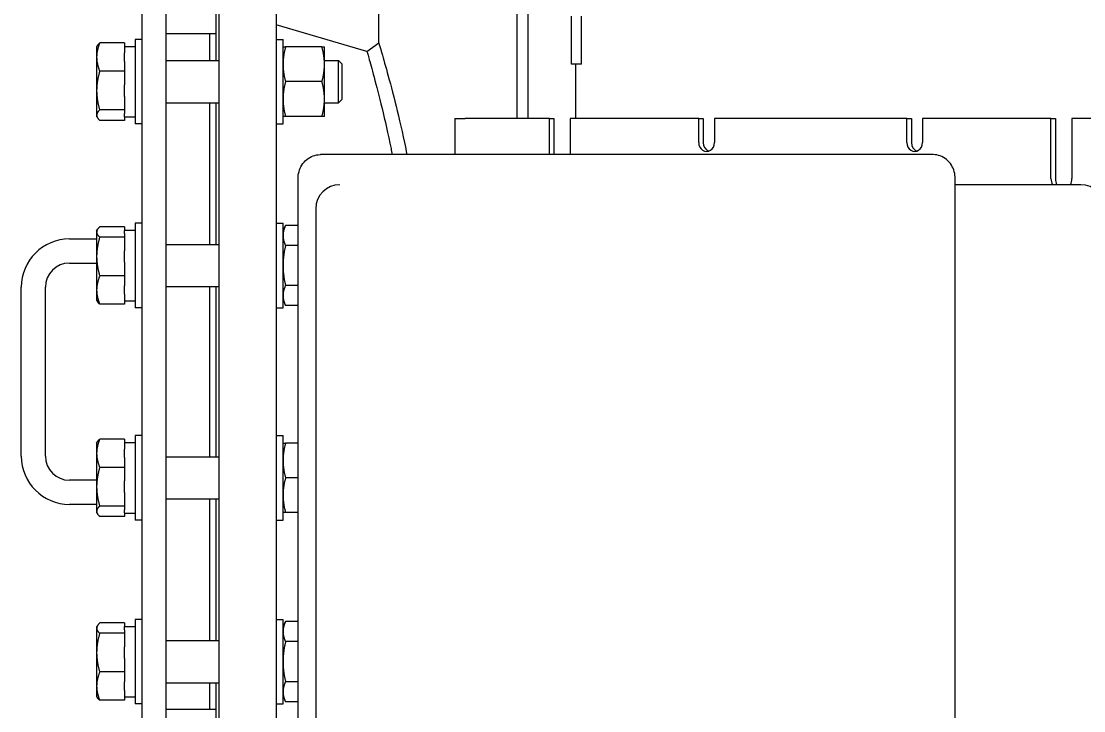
# Model space of a CAD drawing. Header units: inches. Extents: x 19 to 503, y 7 to 322.
# Drawn here: x 358.64 to 380.65, y 102.47 to 116.76 of the extents above; entities that cross this region are included whole.
import ezdxf

# ---------------------------------------------------------------- set-up
doc = ezdxf.new("R2010")
doc.units = ezdxf.units.IN
doc.header["$LTSCALE"] = 15
doc.header["$MEASUREMENT"] = 0
doc.layers.add('Dimension (ANSI)', color=7, linetype='Continuous', lineweight=25)
doc.layers.add('Visible (ANSI)', color=7, linetype='Continuous', lineweight=50)
doc.styles.add('MEMCOR Medium', font='arial.ttf')
doc.dimstyles.new('Default (ANSI)', dxfattribs={"dimscale": 15, "dimtxt": 0.15, "dimasz": 0.098425, "dimexe": 0.125, "dimexo": 0.0625, "dimgap": 0.031496, "dimtad": 0, "dimtih": 1, "dimtoh": 1, "dimdec": 4, "dimrnd": 1e-08, "dimzin": 3, "dimdsep": 46, "dimlunit": 5, "dimtxsty": 'MEMCOR Medium', "dimcen": 0.09, "dimdle": 0.393701, "dimclrd": 256, "dimclre": 256, "dimclrt": 256, "dimadec": 0, "dimazin": 1, "dimtfac": 0.8, "dimtofl": 0, "dimtmove": 0, "dimatfit": 3, "dimfxl": 1, "dimfrac": 1, "dimtolj": 1, "dimtzin": 4, "dimlwd": -1, "dimlwe": -1, "dimarcsym": 0})

# ---------------------------------------------------------------- blocks, each defined once
blk = doc.blocks.new('*D25')
at = {"layer": 'Defpoints', "color": 0, "transparency": 16777216}
for p in [(386.221, 149.759), (323.798, 58.491), (366.633, 58.491)]:
    blk.add_point(p, dxfattribs=at)
at = {"layer": 'Dimension (ANSI)', "transparency": 16777216}
for p, q in [((385.283, 149.759), (321.923, 149.759)), ((323.798, 148.283), (323.798, 114.595)), ((323.798, 59.968), (323.798, 95.474)), ((365.695, 58.491), (321.923, 58.491))]:
    blk.add_line(p, q, dxfattribs=at)
for points in [[(323.552, 148.283), (324.045, 148.283), (323.798, 149.759)], [(323.552, 59.968), (324.045, 59.968), (323.798, 58.491)]]:
    blk.add_solid(points, dxfattribs=at)
at = {"layer": 'Dimension (ANSI)', "transparency": 16777216, "char_height": 2.25, "attachment_point": 5, "style": 'MEMCOR Medium'}
for s, insert in [('\\A1; \\fArial|b0|i0;\\H2.2500;91{\\H0.8x;\\S1#4;} in', (323.798, 107.33)), ('\\A1;[2318.2 mm]{\\P\\fArial|b0|i0;\\H2.2500;SHIPPING\\P\\fArial|b0|i0;\\H2.2500;HEIGHT\\P\\fArial|b0|i0;\\H2.2500;REF.}', (323.798, 97.769))]:
    blk.add_mtext(s, dxfattribs=dict(at, insert=insert))

msp = doc.modelspace()

# ---------------------------------------------------------------- linework, layer by layer
at = {"layer": 'Visible (ANSI)', "linetype": 'Continuous', "lineweight": 18}
for p, q in [((366.045091, 116.308529), (366.045091, 133.248147)), ((361.137591, 118.99437), (361.137591, 99.99437)), ((361.637591, 99.99437), (361.637591, 118.99437)), ((362.730091, 118.99437), (362.730091, 99.99437)), ((363.920091, 118.99437), (363.920091, 99.99437)), ((368.914369, 114.74437), (368.914369, 117.36937)), ((369.130876, 117.36937), (369.130876, 114.74437)), ((362.667591, 116.99437), (362.667591, 115.942278)), ((365.800554, 116.127069), (363.920091, 116.68437)), ((370.037126, 115.86437), (370.037126, 116.86437)), ((370.243276, 115.86437), (370.243276, 116.86437)), ((362.537591, 116.49437), (361.637591, 116.49437)), ((362.537591, 116.49437), (362.537591, 115.942278)), ((362.667591, 116.49437), (362.537591, 116.49437)), ((362.537591, 116.49437), (362.537591, 115.942278)), ((360.199841, 116.223528), (360.214568, 116.249035)), ((360.777966, 116.306603), (360.264038, 116.306603)), ((360.777966, 116.306603), (360.777966, 116.10156)), ((360.777966, 116.234278), (360.996966, 116.234278)), ((360.996966, 116.379778), (360.996966, 114.629778)), ((361.137591, 116.379778), (360.996966, 116.379778)), ((363.920091, 116.379778), (364.060716, 116.379778)), ((364.060716, 114.629778), (364.060716, 116.379778)), ((365.800554, 116.127069), (366.045091, 116.308529)), ((360.199841, 116.223528), (360.199841, 116.013398)), ((360.199841, 116.013398), (360.199841, 115.319281)), ((360.777966, 115.925236), (360.777966, 116.10156)), ((364.867849, 116.223778), (364.112584, 116.223778)), ((364.919716, 115.864278), (364.919716, 116.223778)), ((360.777966, 115.925236), (360.777966, 115.720193)), ((361.637591, 115.942278), (362.730091, 115.942278)), ((364.919716, 115.942278), (365.211812, 115.942278)), ((364.919716, 115.145278), (364.919716, 115.864278)), ((365.211812, 115.067278), (365.211812, 115.942278)), ((365.277966, 115.876128), (365.211812, 115.942278)), ((365.277966, 115.876128), (365.277966, 115.133428)), ((370.243276, 115.86437), (370.037126, 115.86437)), ((370.130876, 114.74437), (370.130876, 115.86437)), ((360.777966, 115.720193), (360.264038, 115.720193)), ((360.777966, 115.720193), (360.777966, 115.439828)), ((360.777966, 115.198733), (360.777966, 115.439828)), ((364.867849, 115.504778), (364.112584, 115.504778)), ((360.199841, 115.319281), (360.199841, 114.81066)), ((360.777966, 115.198733), (360.777966, 114.918368)), ((364.919716, 114.785778), (364.919716, 115.145278)), ((365.277966, 115.133428), (365.211812, 115.067278)), ((360.777966, 114.918368), (360.264038, 114.918368)), ((360.777966, 114.918368), (360.777966, 114.843046)), ((361.637591, 115.067278), (362.730091, 115.067278)), ((362.537591, 115.067278), (362.537591, 112.131832)), ((362.537591, 115.067278), (362.537591, 112.131832)), ((362.667591, 115.067278), (362.667591, 112.131832)), ((364.919716, 115.067278), (365.211812, 115.067278)), ((360.199841, 114.81066), (360.199841, 114.786028)), ((360.199841, 114.786028), (360.214568, 114.76052)), ((360.777966, 114.702953), (360.264038, 114.702953)), ((360.777966, 114.778275), (360.777966, 114.843046)), ((360.777966, 114.778275), (360.777966, 114.702953)), ((360.777966, 114.775278), (360.996966, 114.775278)), ((364.867849, 114.785778), (364.112584, 114.785778)), ((367.617448, 114.74437), (367.836198, 114.74437)), ((367.617448, 114.74437), (367.617448, 113.99437)), ((369.579815, 114.74437), (367.836198, 114.74437)), ((369.579815, 113.99437), (369.579815, 114.74437)), ((369.579815, 114.74437), (369.673565, 114.74437)), ((369.673565, 114.74437), (369.673565, 113.99437)), ((372.673691, 114.74437), (370.012828, 114.74437)), ((370.012828, 114.74437), (370.012828, 113.99437)), ((372.673691, 114.24437), (372.673691, 114.74437)), ((372.673691, 114.74437), (372.767441, 114.74437)), ((372.767441, 114.74437), (372.767441, 114.24437)), ((376.986497, 114.74437), (372.99845, 114.74437)), ((372.99845, 114.74437), (372.99845, 114.24437)), ((376.986497, 114.24437), (376.986497, 114.74437)), ((376.986497, 114.74437), (377.080247, 114.74437)), ((377.080247, 114.74437), (377.080247, 114.24437)), ((379.97212, 114.74437), (377.311257, 114.74437)), ((377.311257, 114.74437), (377.311257, 114.24437)), ((379.97212, 113.49437), (379.97212, 114.74437)), ((379.97212, 114.74437), (380.06587, 114.74437)), ((380.06587, 114.74437), (380.06587, 113.49437)), ((382.148749, 114.74437), (380.405132, 114.74437)), ((380.405132, 114.74437), (380.405132, 113.49437)), ((361.137591, 114.629778), (360.996966, 114.629778)), ((363.920091, 114.629778), (364.060716, 114.629778)), ((377.396283, 113.99437), (364.838915, 113.99437)), ((377.521283, 113.99437), (377.396283, 113.99437)), ((364.372409, 96.74437), (364.372409, 113.49437)), ((377.98779, 96.74437), (377.98779, 113.49437)), ((380.588271, 113.36937), (377.98779, 113.36937)), ((364.738434, 112.86937), (364.738434, 97.36937)), ((360.777966, 112.495829), (360.264038, 112.495829)), ((360.777966, 112.495829), (360.777966, 112.420935)), ((360.996966, 112.569332), (360.996966, 110.819332)), ((361.137591, 112.569332), (360.996966, 112.569332)), ((363.920091, 112.569332), (364.060716, 112.569332)), ((364.060716, 110.819332), (364.060716, 112.569332)), ((364.060716, 112.413332), (364.112584, 112.524561)), ((364.372409, 112.524561), (364.112584, 112.524561)), ((360.199841, 112.413082), (360.214392, 112.438285)), ((360.199841, 112.413082), (360.199841, 112.388733)), ((360.199841, 112.388733), (360.199841, 111.880887)), ((360.777966, 112.281636), (360.264038, 112.281636)), ((360.777966, 112.423832), (360.996966, 112.423832)), ((360.777966, 112.356531), (360.777966, 112.420935)), ((360.777966, 112.356531), (360.777966, 112.281636)), ((360.777966, 112.281636), (360.777966, 112.001386)), ((359.637591, 112.24437), (360.199841, 112.24437)), ((361.637591, 112.131832), (362.730091, 112.131832)), ((364.372409, 112.109447), (364.112584, 112.109447)), ((360.199841, 111.880887), (360.199841, 111.186487)), ((360.777966, 111.760389), (360.777966, 112.001386)), ((359.637591, 111.74437), (360.199841, 111.74437)), ((360.777966, 111.760389), (360.777966, 111.480139)), ((360.777966, 111.480139), (360.264038, 111.480139)), ((360.777966, 111.480139), (360.777966, 111.274783)), ((358.637591, 107.74437), (358.637591, 111.24437)), ((359.137591, 107.74437), (359.137591, 111.24437)), ((360.199841, 111.186487), (360.199841, 110.975582)), ((360.777966, 111.09819), (360.777966, 111.274783)), ((361.637591, 111.256832), (362.730091, 111.256832)), ((362.537591, 111.256832), (362.537591, 107.731908)), ((362.537591, 111.256832), (362.537591, 107.731908)), ((362.667591, 111.256832), (362.667591, 107.731908)), ((364.372409, 111.279217), (364.112584, 111.279217)), ((360.199841, 110.975582), (360.214392, 110.950379)), ((360.777966, 111.09819), (360.777966, 110.892834)), ((360.777966, 110.964832), (360.996966, 110.964832)), ((364.060716, 110.975332), (364.112584, 110.864102)), ((360.777966, 110.892834), (360.264038, 110.892834)), ((361.137591, 110.819332), (360.996966, 110.819332)), ((363.920091, 110.819332), (364.060716, 110.819332)), ((364.372409, 110.864102), (364.112584, 110.864102)), ((360.777966, 108.096233), (360.264038, 108.096233)), ((360.777966, 108.096233), (360.777966, 107.89119)), ((360.996966, 108.169408), (360.996966, 106.419408)), ((361.137591, 108.169408), (360.996966, 108.169408)), ((363.920091, 108.169408), (364.060716, 108.169408)), ((364.060716, 106.419408), (364.060716, 108.169408)), ((360.199841, 108.013158), (360.214568, 108.038665)), ((360.199841, 108.013158), (360.199841, 107.803028)), ((360.777966, 108.023908), (360.996966, 108.023908)), ((360.777966, 107.714867), (360.777966, 107.89119)), ((364.372409, 108.013408), (364.112584, 108.013408)), ((360.199841, 107.803028), (360.199841, 107.108911)), ((360.777966, 107.714867), (360.777966, 107.509824)), ((361.637591, 107.731908), (362.730091, 107.731908)), ((360.777966, 107.509824), (360.264038, 107.509824)), ((360.777966, 107.509824), (360.777966, 107.229459)), ((360.199841, 107.24437), (359.637591, 107.24437)), ((360.777966, 106.988364), (360.777966, 107.229459)), ((364.372409, 107.294408), (364.112584, 107.294408)), ((360.199841, 107.108911), (360.199841, 106.600291)), ((360.777966, 106.988364), (360.777966, 106.707999)), ((361.637591, 106.856908), (362.730091, 106.856908)), ((362.537591, 106.856908), (362.537591, 103.921462)), ((362.537591, 106.856908), (362.537591, 103.921462)), ((362.667591, 106.856908), (362.667591, 103.921462)), ((360.199841, 106.74437), (359.637591, 106.74437)), ((360.199841, 106.600291), (360.199841, 106.575658)), ((360.199841, 106.575658), (360.214568, 106.550151)), ((360.777966, 106.707999), (360.264038, 106.707999)), ((360.777966, 106.707999), (360.777966, 106.632677)), ((360.777966, 106.567905), (360.777966, 106.632677)), ((360.777966, 106.567905), (360.777966, 106.492583)), ((360.777966, 106.564908), (360.996966, 106.564908)), ((364.372409, 106.575408), (364.112584, 106.575408)), ((360.777966, 106.492583), (360.264038, 106.492583)), ((361.137591, 106.419408), (360.996966, 106.419408)), ((363.920091, 106.419408), (364.060716, 106.419408)), ((360.996966, 104.358962), (360.996966, 102.608962)), ((361.137591, 104.358962), (360.996966, 104.358962)), ((363.920091, 104.358962), (364.060716, 104.358962)), ((364.060716, 102.608962), (364.060716, 104.358962)), ((360.199841, 104.202712), (360.214392, 104.227915)), ((360.199841, 104.202712), (360.199841, 104.178363)), ((360.199841, 104.178363), (360.199841, 103.670518)), ((360.777966, 104.28546), (360.264038, 104.28546)), ((360.777966, 104.28546), (360.777966, 104.210565)), ((360.777966, 104.213462), (360.996966, 104.213462)), ((360.777966, 104.146161), (360.777966, 104.210565)), ((360.777966, 104.146161), (360.777966, 104.071267)), ((364.060716, 104.202962), (364.112584, 104.314192)), ((364.372409, 104.314192), (364.112584, 104.314192)), ((360.777966, 104.071267), (360.264038, 104.071267)), ((360.777966, 104.071267), (360.777966, 103.791016)), ((361.637591, 103.921462), (362.730091, 103.921462)), ((360.777966, 103.55002), (360.777966, 103.791016)), ((364.372409, 103.899077), (364.112584, 103.899077)), ((360.199841, 103.670518), (360.199841, 102.976117)), ((360.777966, 103.55002), (360.777966, 103.269769)), ((360.777966, 103.269769), (360.264038, 103.269769)), ((360.777966, 103.269769), (360.777966, 103.064413)), ((360.777966, 102.887821), (360.777966, 103.064413)), ((361.637591, 103.046462), (362.730091, 103.046462)), ((362.537591, 103.046462), (362.537591, 102.49437)), ((362.537591, 103.046462), (362.537591, 102.49437)), ((362.667591, 103.046462), (362.667591, 101.99437)), ((364.372409, 103.068847), (364.112584, 103.068847)), ((360.199841, 102.976117), (360.199841, 102.765212)), ((360.777966, 102.887821), (360.777966, 102.682465)), ((360.199841, 102.765212), (360.214392, 102.740009)), ((360.777966, 102.682465), (360.264038, 102.682465)), ((360.777966, 102.754462), (360.996966, 102.754462)), ((361.137591, 102.608962), (360.996966, 102.608962)), ((363.920091, 102.608962), (364.060716, 102.608962)), ((364.060716, 102.764962), (364.112584, 102.653733)), ((364.372409, 102.653733), (364.112584, 102.653733)), ((362.537591, 102.49437), (361.637591, 102.49437)), ((362.667591, 102.49437), (362.537591, 102.49437))]:
    msp.add_line(p, q, dxfattribs=at)
for centre, radius, start, end in [((365.238434, 112.86937), 0.5, 90, 180), ((380.588271, 112.86937), 0.5, 0, 90), ((359.637591, 111.24437), 1, 90, 180), ((359.637591, 111.24437), 0.5, 90, 180), ((359.637591, 107.74437), 1, 180, 270), ((359.637591, 107.74437), 0.5, 180, 270)]:
    msp.add_arc(centre, radius, start, end, dxfattribs=at)
for centre, major_axis, start_param, end_param in [((372.83607, 114.24437), (0, -0.1875), 4.71238898, 7.853981634), ((372.92982, 114.24437), (0, -0.1875), 4.71238898, 5.990342535), ((377.148877, 114.24437), (0, -0.1875), 4.71238898, 7.853981634), ((377.242627, 114.24437), (0, -0.1875), 4.71238898, 5.990342535), ((380.188626, 113.49437), (0, 0.25), 1.570796327, 2.094395102), ((380.282376, 113.49437), (0, -0.25), 4.71238898, 5.235987756), ((380.188626, 113.49437), (0, -0.25), 1.047197551, 1.570796327)]:
    msp.add_ellipse(centre, major_axis=major_axis, ratio=0.866025404, start_param=start_param, end_param=end_param, dxfattribs=at)
for points, weights in [([(360.264038, 116.306603), (360.199841, 116.149475), (360.199841, 116.013398)], [1.01001874936, 1.04314139574, 1]), ([(360.214568, 116.249035), (360.230282, 116.276252), (360.264038, 116.306603)], [1.02387326357, 1.02716867848, 1.01001874936]), ([(360.199841, 116.013398), (360.199841, 115.877321), (360.264038, 115.720193)], [1, 1.04314139574, 1.01001874936]), ([(364.060716, 116.223778), (364.060716, 116.223778), (364.112584, 116.223778)], [1, 1.0379548493, 1]), ([(364.112584, 116.223778), (364.060716, 116.031122), (364.060716, 115.864278)], [1, 1.0379548493, 1]), ([(364.919716, 115.864278), (364.919716, 116.031122), (364.867849, 116.223778)], [1, 1.0379548493, 1]), ([(364.867849, 116.223778), (364.919716, 116.223778), (364.919716, 116.223778)], [1, 1.0379548493, 1]), ([(364.060716, 115.864278), (364.060716, 115.697433), (364.112584, 115.504778)], [1, 1.0379548493, 1]), ([(364.867849, 115.504778), (364.919716, 115.697433), (364.919716, 115.864278)], [1, 1.0379548493, 1]), ([(360.264038, 115.720193), (360.199841, 115.505345), (360.199841, 115.319281)], [1.01001874936, 1.04314139574, 1]), ([(364.112584, 115.504778), (364.060716, 115.312122), (364.060716, 115.145278)], [1, 1.0379548493, 1]), ([(364.919716, 115.145278), (364.919716, 115.312122), (364.867849, 115.504778)], [1, 1.0379548493, 1]), ([(360.199841, 115.319281), (360.199841, 115.133217), (360.264038, 114.918368)], [1, 1.04314139574, 1.01001874936]), ([(364.060716, 115.145278), (364.060716, 114.978433), (364.112584, 114.785778)], [1, 1.0379548493, 1]), ([(364.867849, 114.785778), (364.919716, 114.978433), (364.919716, 115.145278)], [1, 1.0379548493, 1]), ([(360.264038, 114.918368), (360.199841, 114.860648), (360.199841, 114.81066)], [1.01001874936, 1.04314139574, 1]), ([(360.199841, 114.81066), (360.199841, 114.760673), (360.264038, 114.702953)], [1, 1.04314139574, 1.01001874936]), ([(364.112584, 114.785778), (364.060716, 114.785778), (364.060716, 114.785778)], [1, 1.0379548493, 1]), ([(364.919716, 114.785778), (364.919716, 114.785778), (364.867849, 114.785778)], [1, 1.0379548493, 1]), ([(360.264038, 112.495829), (360.199841, 112.438436), (360.199841, 112.388733)], [1.01001874936, 1.04314139574, 1]), ([(364.112584, 112.524561), (364.060716, 112.413332), (364.060716, 112.317004)], [1, 1.0379548493, 1]), ([(360.199841, 112.388733), (360.199841, 112.339029), (360.264038, 112.281636)], [1, 1.04314139574, 1.01001874936]), ([(360.264038, 112.281636), (360.199841, 112.066876), (360.199841, 111.880887)], [1.01001874936, 1.04314139574, 1]), ([(364.060716, 112.317004), (364.060716, 112.220676), (364.112584, 112.109447)], [1, 1.0379548493, 1]), ([(364.112584, 112.109447), (364.060716, 111.886987), (364.060716, 111.694332)], [1, 1.0379548493, 1]), ([(360.199841, 111.880887), (360.199841, 111.694899), (360.264038, 111.480139)], [1, 1.04314139574, 1.01001874936]), ([(364.060716, 111.694332), (364.060716, 111.501676), (364.112584, 111.279217)], [1, 1.0379548493, 1]), ([(360.264038, 111.480139), (360.199841, 111.322771), (360.199841, 111.186487)], [1.01001874936, 1.04314139574, 1]), ([(360.199841, 111.186487), (360.199841, 111.050202), (360.264038, 110.892834)], [1, 1.04314139574, 1.01001874936]), ([(364.112584, 111.279217), (364.060716, 111.167987), (364.060716, 111.07166)], [1, 1.0379548493, 1]), ([(360.264038, 110.892834), (360.230096, 110.923179), (360.214392, 110.950379)], [1.01001874936, 1.02726447657, 1.0238358098]), ([(364.060716, 111.07166), (364.060716, 110.975332), (364.112584, 110.864102)], [1, 1.0379548493, 1]), ([(360.264038, 108.096233), (360.199841, 107.939105), (360.199841, 107.803028)], [1.01001874936, 1.04314139574, 1]), ([(360.214568, 108.038665), (360.230282, 108.065882), (360.264038, 108.096233)], [1.02387326357, 1.02716867848, 1.01001874936]), ([(364.060716, 108.013408), (364.060716, 108.013408), (364.112584, 108.013408)], [1, 1.0379548493, 1]), ([(364.112584, 108.013408), (364.060716, 107.820753), (364.060716, 107.653908)], [1, 1.0379548493, 1]), ([(360.199841, 107.803028), (360.199841, 107.666952), (360.264038, 107.509824)], [1, 1.04314139574, 1.01001874936]), ([(364.060716, 107.653908), (364.060716, 107.487063), (364.112584, 107.294408)], [1, 1.0379548493, 1]), ([(360.264038, 107.509824), (360.199841, 107.294976), (360.199841, 107.108911)], [1.01001874936, 1.04314139574, 1]), ([(364.112584, 107.294408), (364.060716, 107.101753), (364.060716, 106.934908)], [1, 1.0379548493, 1]), ([(360.199841, 107.108911), (360.199841, 106.922847), (360.264038, 106.707999)], [1, 1.04314139574, 1.01001874936]), ([(364.060716, 106.934908), (364.060716, 106.768063), (364.112584, 106.575408)], [1, 1.0379548493, 1]), ([(360.264038, 106.707999), (360.199841, 106.650278), (360.199841, 106.600291)], [1.01001874936, 1.04314139574, 1]), ([(360.199841, 106.600291), (360.199841, 106.550303), (360.264038, 106.492583)], [1, 1.04314139574, 1.01001874936]), ([(364.112584, 106.575408), (364.060716, 106.575408), (364.060716, 106.575408)], [1, 1.0379548493, 1]), ([(360.264038, 104.28546), (360.199841, 104.228067), (360.199841, 104.178363)], [1.01001874936, 1.04314139574, 1]), ([(360.199841, 104.178363), (360.199841, 104.128659), (360.264038, 104.071267)], [1, 1.04314139574, 1.01001874936]), ([(364.112584, 104.314192), (364.060716, 104.202962), (364.060716, 104.106635)], [1, 1.0379548493, 1]), ([(360.264038, 104.071267), (360.199841, 103.856506), (360.199841, 103.670518)], [1.01001874936, 1.04314139574, 1]), ([(364.060716, 104.106635), (364.060716, 104.010307), (364.112584, 103.899077)], [1, 1.0379548493, 1]), ([(364.112584, 103.899077), (364.060716, 103.676618), (364.060716, 103.483962)], [1, 1.0379548493, 1]), ([(360.199841, 103.670518), (360.199841, 103.48453), (360.264038, 103.269769)], [1, 1.04314139574, 1.01001874936]), ([(364.060716, 103.483962), (364.060716, 103.291307), (364.112584, 103.068847)], [1, 1.0379548493, 1]), ([(360.264038, 103.269769), (360.199841, 103.112401), (360.199841, 102.976117)], [1.01001874936, 1.04314139574, 1]), ([(364.112584, 103.068847), (364.060716, 102.957618), (364.060716, 102.86129)], [1, 1.0379548493, 1]), ([(360.199841, 102.976117), (360.199841, 102.839833), (360.264038, 102.682465)], [1, 1.04314139574, 1.01001874936]), ([(364.060716, 102.86129), (364.060716, 102.764962), (364.112584, 102.653733)], [1, 1.0379548493, 1]), ([(360.264038, 102.682465), (360.230096, 102.712809), (360.214392, 102.740009)], [1.01001874936, 1.02726447657, 1.0238358098])]:
    msp.add_rational_spline(points, weights, degree=2, dxfattribs=at)
for points, knots in [([(366.045091, 116.308529), (366.045091, 116.308529), (366.058392, 116.26451), (366.112075, 116.081842), (366.152414, 115.943245), (366.253069, 115.580313), (366.313386, 115.355661), (366.442132, 114.840847), (366.510434, 114.550656), (366.593327, 114.163346), (366.610728, 114.080084), (366.628156, 113.994358)], [25.670800714, 25.670800714, 25.670800714, 25.670800714, 28.897453412, 28.897453412, 32.12410611, 32.12410611, 35.350758808, 35.350758808, 38.577411506, 38.577411506, 39.425934451, 39.425934451, 39.425934451, 39.425934451]), ([(365.800554, 116.127069), (365.800554, 116.127069), (365.813013, 116.084358), (365.863328, 115.906977), (365.901145, 115.772358), (365.995531, 115.419667), (366.052099, 115.20129), (366.172858, 114.700664), (366.236927, 114.418388), (366.306991, 114.078806), (366.315524, 114.036921), (366.324078, 113.994354)], [24.995086722, 24.995086722, 24.995086722, 24.995086722, 28.13612542, 28.13612542, 31.277164118, 31.277164118, 34.418202817, 34.418202817, 37.559241515, 37.559241515, 37.992696766, 37.992696766, 37.992696766, 37.992696766]), ([(364.372409, 113.49437), (364.372409, 113.543222), (364.379053, 113.592084), (364.405649, 113.686599), (364.425616, 113.732271), (364.478701, 113.816639), (364.511867, 113.855339), (364.589961, 113.920856), (364.634907, 113.947648), (364.729476, 113.983251), (364.778581, 113.993), (364.831635, 113.994324), (364.835275, 113.99437), (364.838915, 113.99437)], [3.141592654, 3.141592654, 3.141592654, 3.141592654, 3.455751919, 3.455751919, 3.769911184, 3.769911184, 4.08407045, 4.08407045, 4.397217642, 4.397217642, 4.69077188, 4.69077188, 4.71238898, 4.71238898, 4.71238898, 4.71238898]), ([(377.98779, 113.49437), (377.98779, 113.543222), (377.981145, 113.592084), (377.954549, 113.686599), (377.934582, 113.732271), (377.881497, 113.816639), (377.848331, 113.855339), (377.770237, 113.920856), (377.725291, 113.947648), (377.630722, 113.983251), (377.581617, 113.993), (377.528564, 113.994324), (377.524923, 113.99437), (377.521283, 113.99437)], [6.283185307, 6.283185307, 6.283185307, 6.283185307, 6.597344573, 6.597344573, 6.911503838, 6.911503838, 7.225663103, 7.225663103, 7.538810295, 7.538810295, 7.832364534, 7.832364534, 7.853981634, 7.853981634, 7.853981634, 7.853981634])]:
    msp.add_open_spline(points, degree=3, knots=knots, dxfattribs=at)

# ---------------------------------------------------------------- dimensions: what is measured, and where the dimension line sits
at = {"layer": 'Dimension (ANSI)'}
dim = msp.add_linear_dim(base=(323.79848, 58.49137), p1=(386.220553, 149.75937), p2=(366.632903, 58.49137), angle=90, text=' \\fArial|b0|i0;\\H2.2500;<> in\\X[2318.2 mm]{\\P\\fArial|b0|i0;\\H2.2500;SHIPPING\\P\\fArial|b0|i0;\\H2.2500;HEIGHT\\P\\fArial|b0|i0;\\H2.2500;REF.}', dimstyle='Default (ANSI)', override={"dimgap": 0.031496, "dimdec": 4, "dimpost": '', "dimtol": 0, "dimlim": 0, "dimtp": 0, "dimtm": 0, "dimtdec": 2, "dimatfit": 1}, dxfattribs=at)
dim.commit()
dim.dimension.update_dxf_attribs({"geometry": '*D25', "text_midpoint": (323.79848, 105.034321), "dimtype": 160})

doc.saveas('drawing.dxf')
